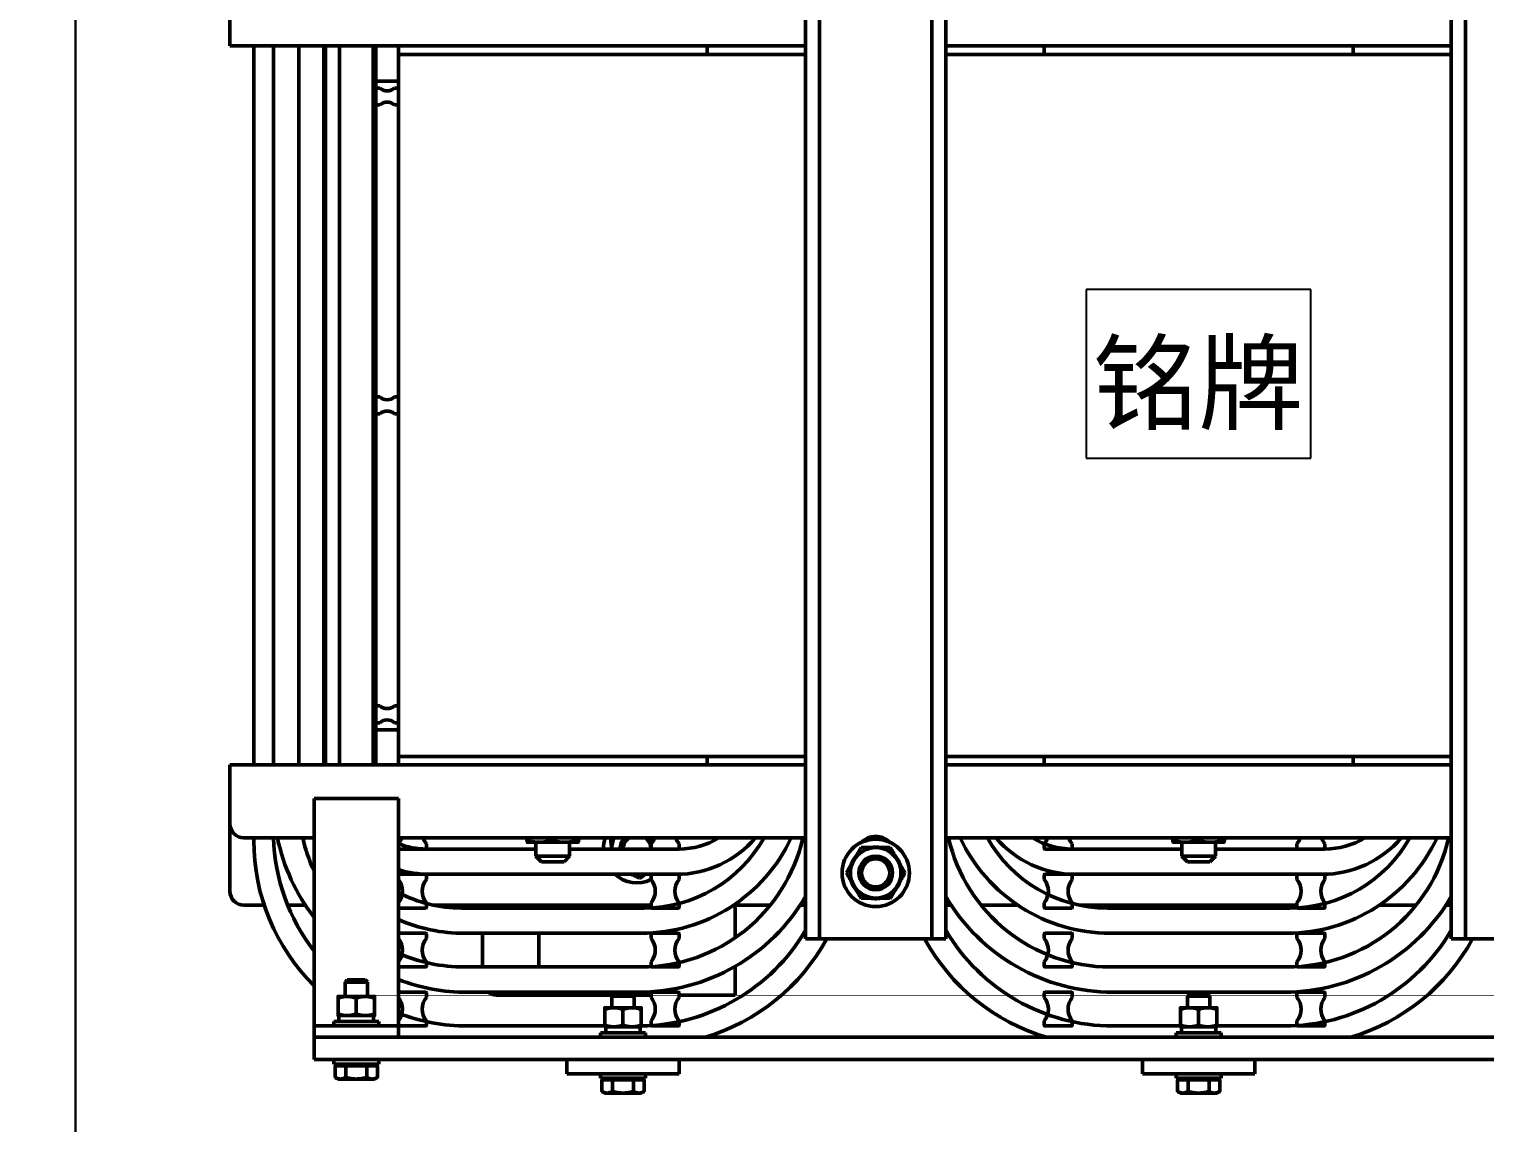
# Model space of a CAD drawing. Extents: x 59521 to 184406, y -1257 to 56672.
# Drawn here: x 76438 to 76956, y 8794 to 9183 of the extents above; entities that cross this region are included whole.
import ezdxf

# ---------------------------------------------------------------- set-up
doc = ezdxf.new("R2010")
doc.units = 0
doc.header["$MEASUREMENT"] = 0
doc.header["$PDMODE"] = 2
doc.header["$PDSIZE"] = 0.2
doc.layers.get('0').update_dxf_attribs({"linetype": 'CONTINUOUS'})
doc.layers.get('DEFPOINTS').update_dxf_attribs({"linetype": 'CONTINUOUS'})
for name, color, linetype, lineweight in [('可见 (ISO)', 7, 'CONTINUOUS', 50), ('符号 (ISO)', 7, 'CONTINUOUS', 25), ('草图几何图元 (ISO)', 7, 'CONTINUOUS', 25)]:
    doc.layers.add(name, color=color, linetype=linetype, lineweight=lineweight)
doc.styles.add('仿宋', font='', dxfattribs={"width": 0.8})
doc.styles.add('仿宋体', font='', dxfattribs={"width": 0.8})
doc.styles.add('注释文本 (ISO)', font='tahoma.ttf')
doc.styles.get('仿宋').set_extended_font_data('SimSun')
doc.styles.get('仿宋体').set_extended_font_data('仿宋_GB2312')
doc.dimstyles.new('STANDARD$0', dxfattribs={"dimtxt": 50, "dimasz": 50, "dimexe": 30, "dimexo": 0, "dimgap": 16, "dimtad": 1, "dimdec": 3, "dimdsep": 46, "dimtxsty": '仿宋体', "dimcen": 0, "dimclrd": 6, "dimclre": 6, "dimclrt": 3, "dimazin": 2, "dimtfac": 0.428571, "dimtdec": 3, "dimtmove": 0, "dimatfit": 3, "dimldrblk": 'NONE', "dimfxl": 1, "dimtolj": 1, "dimlwd": 25, "dimlwe": 25, "dimarcsym": 0})

# ---------------------------------------------------------------- blocks, each defined once
blk = doc.blocks.new('*D806')
at = {"color": 4, "linetype": 'Continuous', "lineweight": -2}
for p, q in [((76304.24, 9212.22), (76304.24, 9404.84)), ((77568.24, 8695.22), (77568.24, 9404.84)), ((77530.74, 9382.34), (76341.74, 9382.34))]:
    blk.add_line(p, q, dxfattribs=at)
at = {"color": 4}
for points in [[(76341.74, 9388.59), (76341.74, 9376.09), (76304.24, 9382.34)], [(77530.74, 9388.59), (77530.74, 9376.09), (77568.24, 9382.34)]]:
    blk.add_solid(points, dxfattribs=at)
at = {"layer": 'DEFPOINTS', "color": 0}
for p in [(76304.24, 9382.34), (76304.24, 9212.22), (77568.24, 8695.22)]:
    blk.add_point(p, dxfattribs=at)
at = {"color": 3, "lineweight": -3, "insert": (76936.24, 9423.59), "char_height": 52.5, "attachment_point": 5, "style": '仿宋'}
blk.add_mtext('\\A1;1264', dxfattribs=at)
blk = doc.blocks.new('gy6u77')
at = {"layer": '可见 (ISO)', "color": 87}
for p, q in [((-95, 316), (-95, -54)), ((-90, 316), (-90, -54)), ((-50, 316), (-50, -54)), ((-45, 316), (-45, -54)), ((135, 316), (135, -54)), ((140, 316), (140, -54)), ((-300, 259), (-300, 271)), ((-300, 259), (-240, 259)), ((-291.5, 259), (-291.5, 3)), ((-284.5, 259), (-284.5, 3)), ((-284.5, 3), (-284.5, 259)), ((-275.5, 259), (-275.5, 3)), ((-275.5, 3), (-275.5, 259)), ((-266.5, 3), (-266.5, 259)), ((-266, 259), (-266, 3)), ((-261, 259), (-261, 3)), ((-249, 259), (-249, 3)), ((-248, 3), (-248, 259)), ((-240, 259), (-236, 259)), ((-240, 259), (-240, 256)), ((-240, 256), (-95, 256)), ((-240, 6), (-240, 256)), ((-236, 259), (-134, 259)), ((-134, 256), (-236, 256)), ((-134, 259), (-130, 259)), ((-130, 259), (-95, 259)), ((-130, 256), (-130, 259)), ((-95, 256), (-130, 256)), ((-45, 259), (-10, 259)), ((-45, 256), (135, 256)), ((-10, 256), (-45, 256)), ((-10, 259), (-6, 259)), ((-10, 256), (-10, 259)), ((-6, 259), (96, 259)), ((96, 256), (-6, 256)), ((96, 259), (100, 259)), ((100, 259), (135, 259)), ((100, 256), (100, 259)), ((135, 256), (100, 256)), ((-266, 246.5), (-266.5, 246.5)), ((-240, 246.5), (-248, 246.5)), ((-248, 243.8), (-248, 238.2)), ((-246.65, 244), (-247.8, 244)), ((-240.2, 244), (-241.35, 244)), ((-247.8, 238), (-246.65, 238)), ((-241.35, 238), (-240.2, 238)), ((-248, 133.8), (-248, 128.2)), ((-246.65, 134), (-247.8, 134)), ((-240.2, 134), (-241.35, 134)), ((-247.8, 128), (-246.65, 128)), ((-241.35, 128), (-240.2, 128)), ((-248, 23.8), (-248, 18.2)), ((-246.65, 24), (-247.8, 24)), ((-240.2, 24), (-241.35, 24)), ((-247.8, 18), (-246.65, 18)), ((-241.35, 18), (-240.2, 18)), ((-266, 15.5), (-266.5, 15.5)), ((-240, 15.5), (-248, 15.5)), ((-95, 6), (-240, 6)), ((-240, 6), (-240, 3)), ((-236, 6), (-134, 6)), ((-130, 6), (-95, 6)), ((-130, 3), (-130, 6)), ((135, 6), (-45, 6)), ((-45, 6), (-10, 6)), ((-10, 3), (-10, 6)), ((-6, 6), (96, 6)), ((100, 6), (135, 6)), ((100, 3), (100, 6)), ((-240, 3), (-300, 3)), ((-300, -9), (-300, 3)), ((-236, 3), (-240, 3)), ((-134, 3), (-236, 3)), ((-130, 3), (-134, 3)), ((-95, 3), (-130, 3)), ((-10, 3), (-45, 3)), ((-6, 3), (-10, 3)), ((96, 3), (-6, 3)), ((100, 3), (96, 3)), ((135, 3), (100, 3)), ((-300, -9), (-300, -18)), ((-270, -86), (-270, -9)), ((-270, -9), (-240, -9)), ((-240, -9), (-240, -86)), ((-300, -42), (-300, -18)), ((-295, -23), (-270, -23)), ((-291.5, -23), (-291.5, -24)), ((-240, -23), (-95, -23)), ((-230, -26.8), (-230, -25.15)), ((-194.22, -23.8), (-194.22, -23)), ((-194, -24.6), (-194.01, -24.6)), ((-194, -24.6), (-189.83, -24.6)), ((-191, -24.6), (-191, -29.5)), ((-189.83, -24.6), (-180.84, -24.6)), ((-185.45, -23.8), (-185.45, -23)), ((-180.84, -24.6), (-176.01, -24.6)), ((-179, -24.6), (-179, -29.5)), ((-176.23, -23.8), (-176.23, -23)), ((-176.01, -24.6), (-176, -24.6)), ((-176, -24.6), (-175.99, -24.6)), ((-175.78, -23.8), (-175.78, -23)), ((-150, -25.15), (-150, -26.8)), ((-140, -26.8), (-140, -25.15)), ((-72.6, -23), (-67.4, -23)), ((-45, -23), (135, -23)), ((-10, -25.15), (-10, -26.8)), ((0, -26.8), (0, -25.15)), ((35.78, -23.8), (35.78, -23)), ((36, -24.6), (35.99, -24.6)), ((36, -24.6), (40.17, -24.6)), ((39, -24.6), (39, -29.5)), ((40.17, -24.6), (49.16, -24.6)), ((44.55, -23.8), (44.55, -23)), ((49.16, -24.6), (53.99, -24.6)), ((51, -24.6), (51, -29.5)), ((53.77, -23.8), (53.77, -23)), ((53.99, -24.6), (54, -24.6)), ((54, -24.6), (54.01, -24.6)), ((54.22, -23.8), (54.22, -23)), ((80, -25.15), (80, -26.8)), ((90, -26.8), (90, -25.15)), ((-239.8, -27), (-230.2, -27)), ((-191, -27), (-230, -27)), ((-191, -29.5), (-179, -29.5)), ((-189, -31.5), (-191, -29.5)), ((-181, -31.5), (-179, -29.5)), ((-140, -27), (-179, -27)), ((-149.8, -27), (-140.2, -27)), ((-9.8, -27), (-0.2, -27)), ((39, -27), (0, -27)), ((39, -29.5), (51, -29.5)), ((41, -31.5), (39, -29.5)), ((49, -31.5), (51, -29.5)), ((90, -27), (51, -27)), ((80.2, -27), (89.8, -27)), ((-230.2, -36), (-239.8, -36)), ((-230, -37.85), (-230, -36.2)), ((-229, -36), (-141, -36)), ((-181, -31.5), (-189, -31.5)), ((-150, -36.2), (-150, -37.85)), ((-140.2, -36), (-149.8, -36)), ((-140, -37.85), (-140, -36.2)), ((-10, -36.2), (-10, -37.85)), ((-0.2, -36), (-9.8, -36)), ((0, -37.85), (0, -36.2)), ((1, -36), (89, -36)), ((49, -31.5), (41, -31.5)), ((80, -36.2), (80, -37.85)), ((89.8, -36), (80.2, -36)), ((90, -37.85), (90, -36.2)), ((-230, -47.8), (-230, -46.15)), ((-150, -46.15), (-150, -47.8)), ((-140, -47.8), (-140, -46.15)), ((-71.63, -44.55), (-71.63, -44.5)), ((-70.62, -44.5), (-70.62, -44.68)), ((-70.39, -44.5), (-70.39, -44.69)), ((-10, -46.15), (-10, -47.8)), ((0, -47.8), (0, -46.15)), ((80, -46.15), (80, -47.8)), ((90, -47.8), (90, -46.15)), ((-287.78, -47), (-295, -47)), ((-273.09, -47), (-279.41, -47)), ((-239.8, -48), (-230.2, -48)), ((-150, -47), (-227.35, -47)), ((-152.5, -48), (-217.5, -48)), ((-210, -48), (-210, -47)), ((-190, -48), (-190, -47)), ((-149.8, -48), (-140.2, -48)), ((-107.54, -47), (-120.64, -47)), ((-120, -58.57), (-120, -47)), ((-95, -47), (-96.91, -47)), ((-43.09, -47), (-45, -47)), ((-19.36, -47), (-32.46, -47)), ((-9.8, -48), (-0.2, -48)), ((80, -47), (2.65, -47)), ((77.5, -48), (12.5, -48)), ((80.2, -48), (89.8, -48)), ((122.46, -47), (109.36, -47)), ((135, -47), (133.09, -47)), ((-230.2, -57), (-239.8, -57)), ((-216.5, -57), (-153.5, -57)), ((-210, -69), (-210, -57)), ((-190, -69), (-190, -57)), ((-140.2, -57), (-149.8, -57)), ((-95, -59), (-95, -54)), ((-90, -54), (-90, -59)), ((-50, -59), (-50, -54)), ((-45, -54), (-45, -59)), ((-0.2, -57), (-9.8, -57)), ((13.5, -57), (76.5, -57)), ((89.8, -57), (80.2, -57)), ((135, -59), (135, -54)), ((140, -54), (140, -59)), ((-230, -58.85), (-230, -57.2)), ((-150, -57.2), (-150, -58.85)), ((-140, -58.85), (-140, -57.2)), ((-95, -59), (-90, -59)), ((-90, -59), (-85, -59)), ((-55, -59), (-85, -59)), ((-55, -59), (-50, -59)), ((-50, -59), (-45, -59)), ((-10, -57.2), (-10, -58.85)), ((0, -58.85), (0, -57.2)), ((80, -57.2), (80, -58.85)), ((90, -58.85), (90, -57.2)), ((135, -59), (140, -59)), ((140, -59), (145, -59)), ((175, -59), (145, -59)), ((-230, -68.8), (-230, -67.15)), ((-150, -67.15), (-150, -68.8)), ((-140, -68.8), (-140, -67.15)), ((-10, -67.15), (-10, -68.8)), ((0, -68.8), (0, -67.15)), ((80, -67.15), (80, -68.8)), ((90, -68.8), (90, -67.15)), ((-239.8, -69), (-230.2, -69)), ((-153.5, -69), (-216.5, -69)), ((-149.8, -69), (-140.2, -69)), ((-120, -79), (-120, -68.76)), ((-9.8, -69), (-0.2, -69)), ((76.5, -69), (13.5, -69)), ((80.2, -69), (89.8, -69)), ((-258.23, -73.6), (-259, -74.37)), ((-251, -74.37), (-259, -74.37)), ((-259, -79.5), (-259, -74.37)), ((-258.23, -73.6), (-251.77, -73.6)), ((-251.77, -73.6), (-251, -74.37)), ((-251, -79.5), (-251, -74.37)), ((-258.25, -79.5), (-261.5, -79.5)), ((-261.5, -80.08), (-261.5, -85.72)), ((-261.5, -80.08), (-261.5, -85.72)), ((-251.75, -79.5), (-258.25, -79.5)), ((-255, -80.08), (-255, -85.72)), ((-248.5, -79.5), (-251.75, -79.5)), ((-248.5, -80.08), (-248.5, -85.72)), ((-230.2, -78), (-239.8, -78)), ((-230, -79.85), (-230, -78.2)), ((-215.5, -78), (-154.5, -78)), ((-185, -79), (-205, -79)), ((-163.63, -79), (-185, -79)), ((-163.23, -78.6), (-164, -79.37)), ((-156, -79.37), (-164, -79.37)), ((-164, -83.5), (-164, -79.37)), ((-163.23, -78.6), (-156.77, -78.6)), ((-156.77, -78.6), (-156, -79.37)), ((-150, -79), (-156.37, -79)), ((-156, -83.5), (-156, -79.37)), ((-150, -78.2), (-150, -79.85)), ((-140.2, -78), (-149.8, -78)), ((-140, -79.85), (-140, -78.2)), ((-132, -79), (-140, -79)), ((-120, -79), (-132, -79)), ((-10, -78.2), (-10, -79.85)), ((-0.2, -78), (-9.8, -78)), ((0, -79.85), (0, -78.2)), ((14.5, -78), (75.5, -78)), ((41.77, -78.6), (41, -79.37)), ((49, -79.37), (41, -79.37)), ((41, -83.5), (41, -79.37)), ((41.77, -78.6), (48.23, -78.6)), ((48.23, -78.6), (49, -79.37)), ((49, -83.5), (49, -79.37)), ((80, -78.2), (80, -79.85)), ((89.8, -78), (80.2, -78)), ((90, -79.85), (90, -78.2)), ((-270, -86), (-270, -90)), ((-261.5, -86.3), (-258.25, -86.3)), ((-261.15, -86.3), (-261.15, -88.4)), ((-258.25, -86.3), (-251.75, -86.3)), ((-251.75, -86.3), (-248.5, -86.3)), ((-248.85, -87.59), (-248.85, -88.4)), ((-240, -90), (-240, -86)), ((-163.25, -83.5), (-166.5, -83.5)), ((-166.5, -84.08), (-166.5, -89.72)), ((-166.5, -84.08), (-166.5, -89.72)), ((-156.75, -83.5), (-163.25, -83.5)), ((-160, -84.08), (-160, -89.72)), ((-153.5, -83.5), (-156.75, -83.5)), ((-153.5, -84.08), (-153.5, -89.72)), ((41.75, -83.5), (38.5, -83.5)), ((38.5, -84.08), (38.5, -89.72)), ((38.5, -84.08), (38.5, -89.72)), ((48.25, -83.5), (41.75, -83.5)), ((45, -84.08), (45, -89.72)), ((51.5, -83.5), (48.25, -83.5)), ((51.5, -84.08), (51.5, -89.72)), ((-270, -90), (-268, -90)), ((-270, -90), (-270, -94)), ((-268, -90), (-242, -90)), ((-247, -88.4), (-263, -88.4)), ((-263, -88.4), (-263, -90)), ((-247, -88.4), (-247, -90)), ((-242, -90), (-240, -90)), ((-240, -94), (-240, -90)), ((-239.8, -90), (-230.2, -90)), ((-230, -89.8), (-230, -88.15)), ((-166.5, -90), (-215.5, -90)), ((-152, -92.4), (-168, -92.4)), ((-168, -92.4), (-168, -94)), ((-166.5, -90.3), (-163.25, -90.3)), ((-166.15, -90.3), (-166.15, -92.4)), ((-163.25, -90.3), (-156.75, -90.3)), ((-156.75, -90.3), (-153.5, -90.3)), ((-153.85, -91.59), (-153.85, -92.4)), ((-152, -92.4), (-152, -94)), ((-150, -88.15), (-150, -89.8)), ((-149.8, -90), (-140.2, -90)), ((-140, -89.8), (-140, -88.15)), ((-10, -88.15), (-10, -89.8)), ((-9.8, -90), (-0.2, -90)), ((0, -89.8), (0, -88.15)), ((38.5, -90), (14.5, -90)), ((53, -92.4), (37, -92.4)), ((37, -92.4), (37, -94)), ((38.5, -90.3), (41.75, -90.3)), ((38.85, -90.3), (38.85, -92.4)), ((41.75, -90.3), (48.25, -90.3)), ((48.25, -90.3), (51.5, -90.3)), ((51.15, -91.59), (51.15, -92.4)), ((75.5, -90), (51.5, -90)), ((53, -92.4), (53, -94)), ((80, -88.15), (80, -89.8)), ((80.2, -90), (89.8, -90)), ((90, -89.8), (90, -88.15)), ((-270, -94), (360, -94)), ((-270, -102), (-270, -94)), ((-268, -94), (-242, -94)), ((-180, -102), (-270, -102)), ((-263, -102), (-263, -103.6)), ((-247, -103.6), (-263, -103.6)), ((-260.8, -104.2), (-260.8, -103.6)), ((-249.2, -104.2), (-249.2, -103.6)), ((-247, -102), (-247, -103.6)), ((-180, -102), (-140, -102)), ((-180, -107), (-180, -102)), ((25, -102), (-140, -102)), ((-140, -107), (-140, -102)), ((25, -102), (65, -102)), ((25, -107), (25, -102)), ((230, -102), (65, -102)), ((65, -107), (65, -102)), ((-262.51, -104.2), (-258.76, -104.2)), ((-262.51, -104.2), (-262.51, -108.32)), ((-261.5, -108.9), (-262.5, -108.32)), ((-258.76, -104.2), (-251.26, -104.2)), ((-258.76, -104.2), (-258.76, -108.32)), ((-251.26, -104.2), (-247.49, -104.2)), ((-251.26, -104.2), (-251.26, -108.32)), ((-248.5, -108.9), (-247.5, -108.32)), ((-247.49, -104.2), (-247.49, -108.32)), ((-180, -107), (-140, -107)), ((-168, -107), (-168, -108.6)), ((-152, -108.6), (-168, -108.6)), ((-165.8, -109.2), (-165.8, -108.6)), ((-154.2, -109.2), (-154.2, -108.6)), ((-152, -107), (-152, -108.6)), ((25, -107), (65, -107)), ((37, -107), (37, -108.6)), ((53, -108.6), (37, -108.6)), ((39.2, -109.2), (39.2, -108.6)), ((50.8, -109.2), (50.8, -108.6)), ((53, -107), (53, -108.6)), ((-261.5, -108.9), (-260.63, -108.9)), ((-260.63, -108.9), (-255.01, -108.9)), ((-255.01, -108.9), (-249.38, -108.9)), ((-249.38, -108.9), (-248.5, -108.9)), ((-167.51, -109.2), (-163.76, -109.2)), ((-167.51, -109.2), (-167.51, -113.32)), ((-166.5, -113.9), (-167.5, -113.32)), ((-166.5, -113.9), (-165.63, -113.9)), ((-165.63, -113.9), (-160.01, -113.9)), ((-163.76, -109.2), (-156.26, -109.2)), ((-163.76, -109.2), (-163.76, -113.32)), ((-160.01, -113.9), (-154.38, -113.9)), ((-156.26, -109.2), (-152.49, -109.2)), ((-156.26, -109.2), (-156.26, -113.32)), ((-154.38, -113.9), (-153.5, -113.9)), ((-153.5, -113.9), (-152.5, -113.32)), ((-152.49, -109.2), (-152.49, -113.32)), ((37.49, -109.2), (41.24, -109.2)), ((37.49, -109.2), (37.49, -113.32)), ((38.5, -113.9), (37.5, -113.32)), ((38.5, -113.9), (39.37, -113.9)), ((39.37, -113.9), (44.99, -113.9)), ((41.24, -109.2), (48.74, -109.2)), ((41.24, -109.2), (41.24, -113.32)), ((44.99, -113.9), (50.62, -113.9)), ((48.74, -109.2), (52.51, -109.2)), ((48.74, -109.2), (48.74, -113.32)), ((50.62, -113.9), (51.5, -113.9)), ((51.5, -113.9), (52.5, -113.32)), ((52.51, -109.2), (52.51, -113.32))]:
    blk.add_line(p, q, dxfattribs=at)
for radius in [12, 6, 6, 5]:
    blk.add_circle((-70, -35.5), radius, dxfattribs=at)
for centre, radius, start, end in [((-247.8, 243.8), 0.2, 90, 180), ((-244, 247), 4, 228.5904, 311.4096), ((-240.2, 243.8), 0.2, 0, 90), ((-244, 235), 4, 48.5904, 131.4096), ((-247.8, 238.2), 0.2, 180, 270), ((-240.2, 238.2), 0.2, 270, 0), ((-247.8, 133.8), 0.2, 90, 180), ((-244, 137), 4, 228.5904, 311.4096), ((-240.2, 133.8), 0.2, 0, 90), ((-247.8, 128.2), 0.2, 180, 270), ((-244, 125), 4, 48.5904, 131.4096), ((-240.2, 128.2), 0.2, 270, 0), ((-247.8, 23.8), 0.2, 90, 180), ((-244, 27), 4, 228.5904, 311.4096), ((-240.2, 23.8), 0.2, 0, 90), ((-247.8, 18.2), 0.2, 180, 270), ((-244, 15), 4, 48.5904, 131.4096), ((-240.2, 18.2), 0.2, 270, 0), ((-295, -18), 5, 180, 270), ((-218.5, -24), 73, 180, 225.1317), ((-215.5, -21), 69, 181.661, 217.828), ((-215.5, -9), 69, 191.7065, 217.828), ((-216.5, -10), 59, 192.7289, 204.9359), ((-245, -21), 6.5, 320.2849, 342.0798), ((-230, 0), 27, 248.2615, 270), ((-225, -21), 6.5, 197.9202, 219.7151), ((-155, -27), 12, 160.5288, 180), ((-155, -27), 9, 153.6122, 180), ((-155, -27), 6, 138.1915, 180), ((-155, -27), 6, 138.1897, 180), ((-155, -27), 4.93, 125.7139, 180), ((-153.5, 2), 59, 270, 334.9298), ((-153.5, -10), 59, 270, 347.2711), ((-152.5, 1), 49, 270, 330.6728), ((-155, -27), 4.93, 0, 54.2861), ((-155, -27), 6, 24.407, 41.8085), ((-155, -27), 6, 24.4057, 41.8103), ((-155, -21), 6.5, 320.2849, 342.0798), ((-135, -21), 6.5, 197.9202, 219.7151), ((-141, 1), 37, 270, 319.5602), ((-140, 0), 27, 270, 301.5863), ((-70, -29.5), 7, 44.6183, 135.3817), ((13.5, -10), 59, 192.7289, 270), ((13.5, 2), 59, 205.0702, 270), ((12.5, 1), 49, 209.3272, 270), ((1, 1), 37, 220.4398, 270), ((0, 0), 27, 238.4137, 270), ((-15, -21), 6.5, 320.2849, 342.0798), ((5, -21), 6.5, 197.9202, 219.7151), ((76.5, 2), 59, 270, 334.9298), ((76.5, -10), 59, 270, 347.2711), ((77.5, 1), 49, 270, 330.6728), ((75, -21), 6.5, 320.2849, 342.0798), ((95, -21), 6.5, 197.9202, 219.7151), ((89, 1), 37, 270, 319.5602), ((90, 0), 27, 270, 301.5863), ((-239.8, -26.8), 0.2, 180, 270), ((-230.2, -26.8), 0.2, 270, 0), ((-149.8, -26.8), 0.2, 180, 270), ((-140.2, -26.8), 0.2, 270, 0), ((-70, -35.5), 9, 150, 210), ((-70, -35.5), 9.2, 138.0313, 161.9687), ((-70, -35.5), 9, 90, 150), ((-70, -35.5), 9.2, 78.0313, 101.9687), ((-70, -35.5), 9, 30, 90), ((-70, -35.5), 9.2, 18.0313, 41.9687), ((-70, -35.5), 9, 330, 30), ((-9.8, -26.8), 0.2, 180, 270), ((-0.2, -26.8), 0.2, 270, 0), ((80.2, -26.8), 0.2, 180, 270), ((89.8, -26.8), 0.2, 270, 0), ((-229, 1), 37, 252.7047, 270), ((-239.8, -36.2), 0.2, 90, 180), ((-230.2, -36.2), 0.2, 0, 90), ((-155, -27), 12, 228.5904, 294.8189), ((-149.8, -36.2), 0.2, 90, 180), ((-140.2, -36.2), 0.2, 0, 90), ((-9.8, -36.2), 0.2, 90, 180), ((-0.2, -36.2), 0.2, 0, 90), ((80.2, -36.2), 0.2, 90, 180), ((89.8, -36.2), 0.2, 0, 90), ((-245, -42), 6.5, 320.2849, 39.7151), ((-225, -42), 6.5, 140.2849, 219.7151), ((-155, -42), 6.5, 320.2849, 39.7151), ((-135, -42), 6.5, 140.2849, 219.7151), ((-70, -35.5), 9.2, 198.0313, 221.9687), ((-70, -35.5), 9, 210, 270), ((-70, -35.5), 9, 270, 330), ((-70, -35.5), 9.2, 318.0313, 341.9687), ((-15, -42), 6.5, 320.2849, 39.7151), ((5, -42), 6.5, 140.2849, 219.7151), ((75, -42), 6.5, 320.2849, 39.7151), ((95, -42), 6.5, 140.2849, 219.7151), ((-295, -42), 5, 180, 270), ((-217.5, 1), 49, 242.6656, 270), ((-154.5, -9), 69, 270, 329.5779), ((-70, -35.5), 9.2, 258.0313, 259.8122), ((-70, -35.5), 9.2, 259.8122, 266.1358), ((-70, -35.5), 9.2, 267.5876, 281.9687), ((14.5, -9), 69, 210.4221, 270), ((75.5, -9), 69, 270, 329.5779), ((-239.8, -47.8), 0.2, 180, 270), ((-230.2, -47.8), 0.2, 270, 0), ((-149.8, -47.8), 0.2, 180, 270), ((-140.2, -47.8), 0.2, 270, 0), ((-9.8, -47.8), 0.2, 180, 270), ((-0.2, -47.8), 0.2, 270, 0), ((80.2, -47.8), 0.2, 180, 270), ((89.8, -47.8), 0.2, 270, 0), ((-216.5, 2), 59, 246.5277, 270), ((-239.8, -57.2), 0.2, 90, 180), ((-230.2, -57.2), 0.2, 0, 90), ((-154.5, -21), 69, 270.8314, 329.5779), ((-149.8, -57.2), 0.2, 90, 180), ((-140.2, -57.2), 0.2, 0, 90), ((14.5, -21), 69, 210.4221, 270), ((-9.8, -57.2), 0.2, 90, 180), ((-0.2, -57.2), 0.2, 0, 90), ((75.5, -21), 69, 270, 329.5779), ((80.2, -57.2), 0.2, 90, 180), ((89.8, -57.2), 0.2, 0, 90), ((-245, -63), 6.5, 320.2849, 39.7151), ((-225, -63), 6.5, 140.2849, 219.7151), ((-155, -63), 6.5, 320.2849, 39.7151), ((-135, -63), 6.5, 140.2849, 219.7151), ((-151.5, -24), 73, 286.483, 331.3504), ((11.5, -24), 73, 208.6496, 253.517), ((-15, -63), 6.5, 320.2849, 39.7151), ((5, -63), 6.5, 140.2849, 219.7151), ((75, -63), 6.5, 320.2849, 39.7151), ((95, -63), 6.5, 140.2849, 219.7151), ((78.5, -24), 73, 286.483, 331.3504), ((-216.5, -10), 59, 246.5277, 270), ((-239.8, -68.8), 0.2, 180, 270), ((-230.2, -68.8), 0.2, 270, 0), ((-149.8, -68.8), 0.2, 180, 270), ((-140.2, -68.8), 0.2, 270, 0), ((-9.8, -68.8), 0.2, 180, 270), ((-0.2, -68.8), 0.2, 270, 0), ((80.2, -68.8), 0.2, 180, 270), ((89.8, -68.8), 0.2, 270, 0), ((-215.5, -9), 69, 249.2021, 270), ((-239.8, -78.2), 0.2, 90, 180), ((-245, -84), 6.5, 320.2849, 39.7151), ((-225, -84), 6.5, 140.2849, 219.7151), ((-230.2, -78.2), 0.2, 0, 90), ((-205, -74), 5, 233.1301, 270), ((-185, -74), 5, 233.1301, 270), ((-149.8, -78.2), 0.2, 90, 180), ((-155, -84), 6.5, 320.2849, 39.7151), ((-135, -84), 6.5, 140.2849, 219.7151), ((-140.2, -78.2), 0.2, 0, 90), ((-9.8, -78.2), 0.2, 90, 180), ((-15, -84), 6.5, 320.2849, 39.7151), ((5, -84), 6.5, 140.2849, 219.7151), ((-0.2, -78.2), 0.2, 0, 90), ((80.2, -78.2), 0.2, 90, 180), ((75, -84), 6.5, 320.2849, 39.7151), ((95, -84), 6.5, 140.2849, 219.7151), ((89.8, -78.2), 0.2, 0, 90), ((-215.5, -21), 69, 249.2021, 270), ((-239.8, -89.8), 0.2, 180, 270), ((-230.2, -89.8), 0.2, 270, 0), ((-149.8, -89.8), 0.2, 180, 270), ((-140.2, -89.8), 0.2, 270, 0), ((-9.8, -89.8), 0.2, 180, 270), ((-0.2, -89.8), 0.2, 270, 0), ((80.2, -89.8), 0.2, 180, 270), ((89.8, -89.8), 0.2, 270, 0), ((-218.5, -24), 73, 252.8712, 253.517)]:
    blk.add_arc(centre, radius, start, end, dxfattribs=at)
for centre in [(-255, -87.59), (-160, -91.59), (45, -91.59)]:
    blk.add_ellipse(centre, major_axis=(0, 18.93), ratio=0.32492, start_param=4.712389, end_param=4.780735, dxfattribs=at)
for points, weights in [([(-194.01, -24.6), (-194.1, -24.54), (-194.22, -23.8)], [1.00542940558, 1.03501196584, 1]), ([(-194.22, -23.8), (-191.87, -24.6), (-189.83, -24.6)], [1, 1.0379548493, 1]), ([(-189.83, -24.6), (-187.8, -24.6), (-185.45, -23.8)], [1, 1.0379548493, 1]), ([(-185.45, -23.8), (-182.98, -24.6), (-180.84, -24.6)], [1, 1.0379548493, 1]), ([(-180.84, -24.6), (-178.7, -24.6), (-176.23, -23.8)], [1, 1.0379548493, 1]), ([(-176.23, -23.8), (-176.11, -24.6), (-176.01, -24.6)], [1, 1.0379548493, 1]), ([(-176.01, -24.6), (-175.9, -24.6), (-175.78, -23.8)], [1, 1.0379548493, 1]), ([(-164.04, -27), (-164.23, -25.13), (-164.44, -23)], [1.01121406692, 1.02993769961, 1.00350375573]), ([(35.99, -24.6), (35.9, -24.54), (35.78, -23.8)], [1.00542940558, 1.03501196584, 1]), ([(35.78, -23.8), (38.13, -24.6), (40.17, -24.6)], [1, 1.0379548493, 1]), ([(40.17, -24.6), (42.2, -24.6), (44.55, -23.8)], [1, 1.0379548493, 1]), ([(44.55, -23.8), (47.02, -24.6), (49.16, -24.6)], [1, 1.0379548493, 1]), ([(49.16, -24.6), (51.3, -24.6), (53.77, -23.8)], [1, 1.0379548493, 1]), ([(53.77, -23.8), (53.89, -24.6), (53.99, -24.6)], [1, 1.0379548493, 1]), ([(53.99, -24.6), (54.1, -24.6), (54.22, -23.8)], [1, 1.0379548493, 1]), ([(-80.39, -35.5), (-79, -33.09), (-77.79, -31)], [1, 1.0379548493, 1]), ([(-77.79, -31), (-76.59, -28.91), (-75.2, -26.5)], [1, 1.0379548493, 1]), ([(-75.2, -26.5), (-72.41, -26.5), (-70, -26.5)], [1, 1.0379548493, 1]), ([(-70, -26.5), (-67.59, -26.5), (-64.8, -26.5)], [1, 1.0379548493, 1]), ([(-64.8, -26.5), (-63.41, -28.91), (-62.21, -31)], [1, 1.0379548493, 1]), ([(-62.21, -31), (-61, -33.09), (-59.61, -35.5)], [1, 1.0379548493, 1]), ([(-153.97, -37.34), (-155.54, -36.63), (-156.94, -36)], [1, 1.02321618886, 1.01803066173]), ([(-152.1, -36), (-152.99, -36.64), (-153.97, -37.34)], [1.01852717141, 1.01605430186, 1]), ([(-77.79, -40), (-79, -37.91), (-80.39, -35.5)], [1, 1.0379548493, 1]), ([(-59.61, -35.5), (-61, -37.91), (-62.21, -40)], [1, 1.0379548493, 1]), ([(-75.2, -44.5), (-76.59, -42.09), (-77.79, -40)], [1, 1.0379548493, 1]), ([(-62.21, -40), (-63.41, -42.09), (-64.8, -44.5)], [1, 1.0379548493, 1]), ([(-70, -44.5), (-72.41, -44.5), (-75.2, -44.5)], [1, 1.0379548493, 1]), ([(-64.8, -44.5), (-67.59, -44.5), (-70, -44.5)], [1, 1.0379548493, 1]), ([(-261.5, -80.08), (-261.5, -79.5), (-261.5, -79.5)], [1, 1.0379548493, 1]), ([(-258.25, -79.5), (-259.76, -79.5), (-261.5, -80.08)], [1, 1.0379548493, 1]), ([(-261.5, -79.5), (-261.5, -79.5), (-261.5, -80.08)], [1, 1.0379548493, 1]), ([(-255, -80.08), (-256.74, -79.5), (-258.25, -79.5)], [1, 1.0379548493, 1]), ([(-251.75, -79.5), (-253.26, -79.5), (-255, -80.08)], [1, 1.0379548493, 1]), ([(-248.5, -80.08), (-250.24, -79.5), (-251.75, -79.5)], [1, 1.0379548493, 1]), ([(-248.5, -79.5), (-248.5, -79.5), (-248.5, -80.08)], [1.00006244539, 1.03792360088, 1]), ([(-261.5, -86.3), (-261.5, -86.3), (-261.5, -85.72)], [1, 1.0379548493, 1]), ([(-261.5, -85.72), (-259.76, -86.3), (-258.25, -86.3)], [1, 1.0379548493, 1]), ([(-261.5, -85.72), (-261.5, -86.3), (-261.5, -86.3)], [1, 1.0379548493, 1]), ([(-258.25, -86.3), (-256.74, -86.3), (-255, -85.72)], [1, 1.0379548493, 1]), ([(-255, -85.72), (-253.26, -86.3), (-251.75, -86.3)], [1, 1.0379548493, 1]), ([(-251.75, -86.3), (-250.24, -86.3), (-248.5, -85.72)], [1, 1.0379548493, 1]), ([(-248.5, -85.72), (-248.5, -86.3), (-248.5, -86.3)], [1, 1.03792360088, 1.00006244539]), ([(-166.5, -84.08), (-166.5, -83.5), (-166.5, -83.5)], [1, 1.0379548493, 1]), ([(-163.25, -83.5), (-164.76, -83.5), (-166.5, -84.08)], [1, 1.0379548493, 1]), ([(-166.5, -83.5), (-166.5, -83.5), (-166.5, -84.08)], [1, 1.0379548493, 1]), ([(-160, -84.08), (-161.74, -83.5), (-163.25, -83.5)], [1, 1.0379548493, 1]), ([(-156.75, -83.5), (-158.26, -83.5), (-160, -84.08)], [1, 1.0379548493, 1]), ([(-153.5, -84.08), (-155.24, -83.5), (-156.75, -83.5)], [1, 1.0379548493, 1]), ([(-153.5, -83.5), (-153.5, -83.5), (-153.5, -84.08)], [1.00006244539, 1.03792360088, 1]), ([(38.5, -84.08), (38.5, -83.5), (38.5, -83.5)], [1, 1.0379548493, 1]), ([(41.75, -83.5), (40.24, -83.5), (38.5, -84.08)], [1, 1.0379548493, 1]), ([(38.5, -83.5), (38.5, -83.5), (38.5, -84.08)], [1, 1.0379548493, 1]), ([(45, -84.08), (43.26, -83.5), (41.75, -83.5)], [1, 1.0379548493, 1]), ([(48.25, -83.5), (46.74, -83.5), (45, -84.08)], [1, 1.0379548493, 1]), ([(51.5, -84.08), (49.76, -83.5), (48.25, -83.5)], [1, 1.0379548493, 1]), ([(51.5, -83.5), (51.5, -83.5), (51.5, -84.08)], [1.00006244539, 1.03792360088, 1]), ([(-166.5, -90.3), (-166.5, -90.3), (-166.5, -89.72)], [1, 1.0379548493, 1]), ([(-166.5, -89.72), (-164.76, -90.3), (-163.25, -90.3)], [1, 1.0379548493, 1]), ([(-166.5, -89.72), (-166.5, -90.3), (-166.5, -90.3)], [1, 1.0379548493, 1]), ([(-163.25, -90.3), (-161.74, -90.3), (-160, -89.72)], [1, 1.0379548493, 1]), ([(-160, -89.72), (-158.26, -90.3), (-156.75, -90.3)], [1, 1.0379548493, 1]), ([(-156.75, -90.3), (-155.24, -90.3), (-153.5, -89.72)], [1, 1.0379548493, 1]), ([(-153.5, -89.72), (-153.5, -90.3), (-153.5, -90.3)], [1, 1.03792360088, 1.00006244539]), ([(38.5, -90.3), (38.5, -90.3), (38.5, -89.72)], [1, 1.0379548493, 1]), ([(38.5, -89.72), (40.24, -90.3), (41.75, -90.3)], [1, 1.0379548493, 1]), ([(38.5, -89.72), (38.5, -90.3), (38.5, -90.3)], [1, 1.0379548493, 1]), ([(41.75, -90.3), (43.26, -90.3), (45, -89.72)], [1, 1.0379548493, 1]), ([(45, -89.72), (46.74, -90.3), (48.25, -90.3)], [1, 1.0379548493, 1]), ([(48.25, -90.3), (49.76, -90.3), (51.5, -89.72)], [1, 1.0379548493, 1]), ([(51.5, -89.72), (51.5, -90.3), (51.5, -90.3)], [1, 1.03792360088, 1.00006244539]), ([(-262.51, -108.32), (-261.5, -108.9), (-260.63, -108.9)], [1, 1.0379548493, 1]), ([(-260.63, -108.9), (-259.77, -108.9), (-258.76, -108.32)], [1, 1.0379548493, 1]), ([(-258.76, -108.32), (-256.75, -108.9), (-255.01, -108.9)], [1, 1.0379548493, 1]), ([(-255.01, -108.9), (-253.27, -108.9), (-251.26, -108.32)], [1, 1.0379548493, 1]), ([(-251.26, -108.32), (-250.25, -108.9), (-249.38, -108.9)], [1, 1.0379548493, 1]), ([(-249.38, -108.9), (-248.5, -108.9), (-247.49, -108.32)], [1, 1.0379548493, 1]), ([(-247.49, -108.32), (-247.5, -108.32), (-247.5, -108.32)], [1, 1.00011720951, 1.0002336951]), ([(-167.51, -113.32), (-166.5, -113.9), (-165.63, -113.9)], [1, 1.0379548493, 1]), ([(-165.63, -113.9), (-164.77, -113.9), (-163.76, -113.32)], [1, 1.0379548493, 1]), ([(-163.76, -113.32), (-161.75, -113.9), (-160.01, -113.9)], [1, 1.0379548493, 1]), ([(-160.01, -113.9), (-158.27, -113.9), (-156.26, -113.32)], [1, 1.0379548493, 1]), ([(-156.26, -113.32), (-155.25, -113.9), (-154.38, -113.9)], [1, 1.0379548493, 1]), ([(-154.38, -113.9), (-153.5, -113.9), (-152.49, -113.32)], [1, 1.0379548493, 1]), ([(-152.49, -113.32), (-152.5, -113.32), (-152.5, -113.32)], [1, 1.00011720951, 1.0002336951]), ([(37.49, -113.32), (38.5, -113.9), (39.37, -113.9)], [1, 1.0379548493, 1]), ([(39.37, -113.9), (40.23, -113.9), (41.24, -113.32)], [1, 1.0379548493, 1]), ([(41.24, -113.32), (43.25, -113.9), (44.99, -113.9)], [1, 1.0379548493, 1]), ([(44.99, -113.9), (46.73, -113.9), (48.74, -113.32)], [1, 1.0379548493, 1]), ([(48.74, -113.32), (49.75, -113.9), (50.62, -113.9)], [1, 1.0379548493, 1]), ([(50.62, -113.9), (51.5, -113.9), (52.51, -113.32)], [1, 1.0379548493, 1]), ([(52.51, -113.32), (52.5, -113.32), (52.5, -113.32)], [1, 1.00011720951, 1.0002336951])]:
    blk.add_rational_spline(points, weights, degree=2, dxfattribs=at)
at = {"layer": '草图几何图元 (ISO)', "color": 87}
for p, q in [((85, 172.25), (5, 172.25)), ((5, 172.25), (5, 112.25)), ((85, 112.25), (85, 172.25)), ((5, 112.25), (85, 112.25))]:
    blk.add_line(p, q, dxfattribs=at)
at = {"layer": '符号 (ISO)', "color": 87, "insert": (7.32, 152.75), "char_height": 27.5, "width": 75.6361, "attachment_point": 1, "style": '注释文本 (ISO)'}
blk.add_mtext('\\fTahoma|b0|i0;\\H27.5000;铭牌', dxfattribs=at)

msp = doc.modelspace()

# ---------------------------------------------------------------- linework, layer by layer
at = {"color": 87}
for points in [[(75654.239, 9362.22), (76454.239, 9362.22), (76454.239, 8662.22), (75654.239, 8662.22)], [(76454.239, 9362.22), (77304.239, 9362.22), (77304.239, 8662.22), (76454.239, 8662.22)]]:
    msp.add_lwpolyline(points, close=True, dxfattribs=at)

# ---------------------------------------------------------------- block references
msp.add_blockref('gy6u77', (76809.249, 8918.359))

# ---------------------------------------------------------------- dimensions: what is measured, and where the dimension line sits
at = {"lineweight": -3}
dim = msp.add_linear_dim(base=(76304.239, 9382.341), p1=(77568.239, 8695.22), p2=(76304.239, 9212.22), dimstyle='STANDARD$0', override={"dimscale": 15, "dimtxt": 3.5, "dimasz": 2.5, "dimexe": 1.5, "dimgap": 1, "dimdec": 2, "dimlfac": -1, "dimtxsty": '仿宋', "dimcen": 2.5, "dimdle": 5, "dimclrd": 4, "dimclre": 4, "dimadec": 0, "dimazin": 0, "dimtfac": 1, "dimtdec": 2, "dimlwd": 65534, "dimlwe": 65534}, dxfattribs=at)
dim.commit()
dim.dimension.update_dxf_attribs({"geometry": '*D806', "text_midpoint": (76936.239, 9423.591)})

doc.saveas('drawing.dxf')
